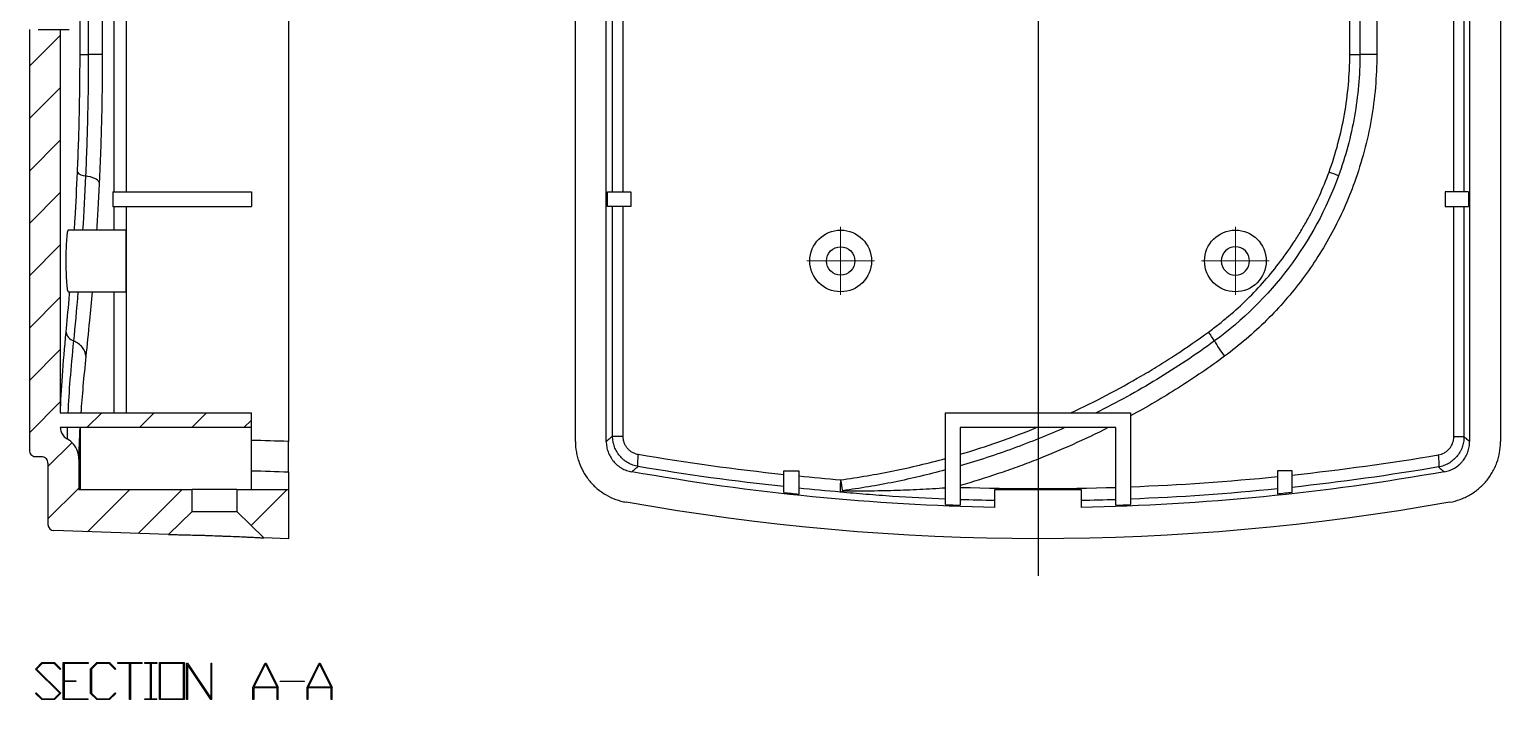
# Model space of a CAD drawing. Extents: x 452 to 708, y 47 to 255.
# Drawn here: x 586 to 705.3, y 80.9 to 135.2 of the extents above; entities that cross this region are included whole.
import ezdxf

# ---------------------------------------------------------------- set-up
doc = ezdxf.new("R2010")
doc.units = 0
doc.header["$MEASUREMENT"] = 0
doc.linetypes.add('center', pattern=[0])
doc.linetypes.add('solid', pattern=[0])
doc.layers.add('255', color=1, linetype='solid')

msp = doc.modelspace()

# ---------------------------------------------------------------- linework, layer by layer
at = {"layer": '255', "color": 1, "linetype": 'center'}
msp.add_line((667.76, 211.92), (667.76, 90.92), dxfattribs=at)
at = {"layer": '255', "color": 3, "linetype": 'solid'}
for p, q in [((607, 201.04), (607, 101.8)), ((630.26, 101.79), (630.26, 201.05)), ((632.76, 101.8), (632.76, 201.04)), ((702.75, 201.04), (702.75, 101.8)), ((705.26, 201.05), (705.26, 101.79)), ((586, 135.17), (586, 101.1)), ((586.71, 135.17), (589.22, 135.17)), ((588.5, 135.17), (588.5, 104.12)), ((590.1, 133.13), (590.77, 133.13)), ((591.9, 133.13), (590.77, 133.13)), ((693.03, 133.13), (693.85, 133.13)), ((695.22, 133.13), (693.85, 133.13)), ((592.76, 122.02), (592.76, 120.82)), ((592.76, 122.02), (604, 122.02)), ((604, 122.02), (604, 120.82)), ((632.86, 120.82), (632.86, 122.02)), ((632.86, 122.02), (634.76, 122.02)), ((634.76, 122.02), (634.76, 120.82)), ((702.65, 122.02), (700.76, 122.02)), ((700.76, 122.02), (700.76, 120.82)), ((702.65, 122.02), (702.65, 120.82)), ((592.76, 120.82), (604, 120.82)), ((634.76, 120.82), (632.86, 120.82)), ((700.76, 120.82), (702.65, 120.82)), ((593.8, 118.92), (589.14, 118.92)), ((593.8, 118.92), (593.8, 116.42)), ((593.8, 116.42), (593.8, 113.92)), ((589.14, 113.92), (593.8, 113.92)), ((588.5, 104.12), (604, 104.12)), ((604, 102.92), (604, 104.12)), ((660.26, 104.12), (675.26, 104.12)), ((660.26, 96.68), (660.26, 104.12)), ((675.26, 104.12), (675.26, 96.68)), ((604, 102.92), (588.5, 102.92)), ((590.1, 102.92), (590.1, 98.08)), ((604, 97.92), (604, 102.92)), ((674.06, 102.92), (661.46, 102.92)), ((661.46, 102.92), (661.46, 96.63)), ((674.06, 96.63), (674.06, 102.92)), ((633.27, 102.23), (634.1, 102.23)), ((702.29, 102.18), (701.46, 102.18)), ((586.5, 100.57), (587, 100.57)), ((590, 100.36), (590, 97.98)), ((587.5, 100.03), (587.5, 95.08)), ((607, 99.34), (607, 97.92)), ((647.16, 99.42), (648.36, 99.42)), ((647.16, 97.66), (647.16, 99.42)), ((648.36, 99.42), (648.36, 97.53)), ((688.36, 99.42), (687.16, 99.42)), ((687.16, 99.42), (687.16, 97.53)), ((688.36, 97.66), (688.36, 99.42)), ((590, 97.92), (599.2, 97.92)), ((599.2, 96.12), (599.2, 97.92)), ((602.8, 97.92), (599.2, 97.92)), ((602.8, 97.92), (607, 97.92)), ((602.8, 97.92), (602.8, 96.12)), ((607, 97.92), (607, 93.92)), ((664.26, 96.45), (664.26, 97.92)), ((664.26, 97.92), (671.26, 97.92)), ((671.26, 97.92), (671.26, 96.45)), ((597.27, 94.26), (599.2, 96.12)), ((599.2, 96.12), (602.8, 96.12)), ((602.8, 96.12), (605, 93.99)), ((597.27, 94.26), (587.98, 94.58)), ((607, 93.92), (605, 93.99))]:
    msp.add_line(p, q, dxfattribs=at)
at = {"layer": '255', "color": 6, "linetype": 'solid'}
for p, q in [((586, 132.19), (588.5, 134.68)), ((586, 127.95), (588.5, 130.44)), ((586, 123.7), (588.5, 126.2)), ((586, 119.46), (588.5, 121.96)), ((586, 115.22), (588.5, 117.72)), ((586, 110.98), (588.5, 113.48)), ((586, 106.74), (588.5, 109.24)), ((586, 102.5), (588.5, 105)), ((590.66, 102.92), (591.86, 104.12)), ((594.91, 102.92), (596.11, 104.12)), ((599.15, 102.92), (600.35, 104.12)), ((603.39, 102.92), (604, 103.52)), ((587.5, 99.76), (589.44, 101.7)), ((587.5, 95.52), (590, 98.02)), ((590.71, 94.49), (594.14, 97.92)), ((594.81, 94.35), (598.39, 97.92)), ((603.96, 95), (606.88, 97.92))]:
    msp.add_line(p, q, dxfattribs=at)
at = {"layer": '255', "color": 1, "linetype": 'center', "lineweight": 0, "ltscale": 2.54}
for p, q in [((651.76, 113.67), (651.76, 119.17)), ((683.76, 113.67), (683.76, 119.17)), ((649.01, 116.42), (654.51, 116.42)), ((681.01, 116.42), (686.51, 116.42))]:
    msp.add_line(p, q, dxfattribs=at)
at = {"layer": '255', "color": 1, "linetype": 'solid'}
for p, q in [((586.48, 83.36), (587, 83.89)), ((587.03, 83.82), (586.57, 83.36)), ((587, 83.89), (588.02, 83.89)), ((587.99, 83.82), (587.03, 83.82)), ((588.48, 83.34), (587.99, 83.82)), ((588.02, 83.89), (588.53, 83.39)), ((588.74, 80.89), (588.74, 83.89)), ((588.74, 83.89), (590.75, 83.89)), ((590.75, 83.82), (588.82, 83.82)), ((588.82, 83.82), (588.82, 82.41)), ((590.75, 83.89), (590.75, 83.82)), ((590.96, 83.38), (591.47, 83.89)), ((591.5, 83.82), (591.03, 83.35)), ((591.47, 83.89), (592.49, 83.89)), ((592.46, 83.82), (591.5, 83.82)), ((592.95, 83.34), (592.46, 83.82)), ((592.49, 83.89), (593, 83.39)), ((593.16, 83.82), (593.16, 83.89)), ((593.16, 83.89), (595.14, 83.89)), ((594.11, 83.82), (593.16, 83.82)), ((594.11, 80.89), (594.11, 83.82)), ((595.14, 83.82), (594.19, 83.82)), ((594.19, 83.82), (594.19, 80.89)), ((595.14, 83.82), (595.14, 83.89)), ((595.34, 83.82), (595.34, 83.89)), ((595.34, 83.89), (596.32, 83.89)), ((595.8, 83.82), (595.34, 83.82)), ((595.8, 80.95), (595.8, 83.82)), ((596.32, 83.82), (595.86, 83.82)), ((595.86, 83.82), (595.86, 80.95)), ((596.32, 83.89), (596.32, 83.82)), ((596.53, 80.89), (596.53, 83.89)), ((596.53, 83.89), (598.57, 83.89)), ((598.5, 83.82), (596.6, 83.82)), ((596.6, 83.82), (596.6, 80.92)), ((598.5, 80.92), (598.5, 83.82)), ((598.57, 80.89), (598.57, 83.89)), ((598.74, 83.83), (598.82, 83.85)), ((598.74, 80.89), (598.74, 83.83)), ((598.82, 83.85), (600.72, 80.99)), ((600.71, 80.89), (598.82, 83.74)), ((598.82, 83.74), (598.82, 80.89)), ((600.72, 80.99), (600.72, 83.85)), ((600.72, 83.85), (600.79, 83.85)), ((600.79, 80.89), (600.79, 83.85)), ((604.11, 81.89), (605.1, 83.85)), ((605.14, 83.78), (604.2, 81.9)), ((605.1, 83.85), (605.18, 83.85)), ((606.07, 81.9), (605.14, 83.78)), ((605.18, 83.85), (606.16, 81.89)), ((608.5, 81.89), (609.48, 83.85)), ((609.52, 83.78), (608.59, 81.9)), ((609.48, 83.85), (609.56, 83.85)), ((610.46, 81.9), (609.52, 83.78)), ((609.56, 83.85), (610.55, 81.89)), ((588.45, 81.41), (586.48, 83.36)), ((588.54, 81.41), (586.57, 83.36)), ((588.53, 83.39), (588.48, 83.34)), ((588.82, 82.41), (589.77, 82.41)), ((589.77, 82.36), (588.82, 82.36)), ((588.82, 82.36), (588.82, 80.95)), ((589.77, 82.41), (589.77, 82.36)), ((590.96, 81.39), (590.96, 83.38)), ((591.03, 83.35), (591.03, 81.42)), ((593, 83.39), (592.95, 83.34)), ((606.32, 82.35), (606.32, 82.39)), ((606.32, 82.39), (608.29, 82.39)), ((608.29, 82.35), (606.32, 82.35)), ((608.29, 82.35), (608.29, 82.39)), ((586.49, 81.38), (586.55, 81.43)), ((587, 80.89), (586.49, 81.38)), ((586.55, 81.43), (587.03, 80.95)), ((587.99, 80.95), (588.45, 81.41)), ((588.54, 81.41), (588.02, 80.89)), ((591.47, 80.89), (590.96, 81.39)), ((591.03, 81.42), (591.5, 80.95)), ((592.46, 80.95), (592.95, 81.43)), ((593, 81.38), (592.49, 80.89)), ((593, 81.38), (592.95, 81.43)), ((604.11, 80.89), (604.11, 81.89)), ((606.09, 81.85), (604.19, 81.85)), ((604.19, 81.85), (604.19, 80.89)), ((606.07, 81.9), (604.2, 81.9)), ((606.09, 80.89), (606.09, 81.85)), ((606.16, 80.89), (606.16, 81.89)), ((608.5, 80.89), (608.5, 81.89)), ((610.47, 81.85), (608.57, 81.85)), ((608.57, 81.85), (608.57, 80.89)), ((610.46, 81.9), (608.59, 81.9)), ((610.47, 80.89), (610.47, 81.85)), ((610.55, 80.89), (610.55, 81.89)), ((588.02, 80.89), (587, 80.89)), ((587.03, 80.95), (587.99, 80.95)), ((590.75, 80.89), (588.74, 80.89)), ((588.82, 80.95), (590.75, 80.95)), ((590.75, 80.89), (590.75, 80.95)), ((592.49, 80.89), (591.47, 80.89)), ((591.5, 80.95), (592.46, 80.95)), ((594.19, 80.89), (594.11, 80.89)), ((595.34, 80.89), (595.34, 80.95)), ((595.34, 80.95), (595.8, 80.95)), ((596.32, 80.89), (595.34, 80.89)), ((595.86, 80.95), (596.32, 80.95)), ((596.32, 80.89), (596.32, 80.95)), ((598.57, 80.89), (596.53, 80.89)), ((598.5, 80.92), (596.6, 80.92)), ((598.82, 80.89), (598.74, 80.89)), ((600.79, 80.89), (600.71, 80.89)), ((604.19, 80.89), (604.11, 80.89)), ((606.16, 80.89), (606.09, 80.89)), ((608.57, 80.89), (608.5, 80.89)), ((610.55, 80.89), (610.47, 80.89))]:
    msp.add_line(p, q, dxfattribs=at)
at = {"layer": '255', "color": 3, "linetype": 'solid'}
for centre, radius in [((651.76, 116.42), 2.5), ((683.76, 116.42), 2.5), ((651.76, 116.42), 1.15)]:
    msp.add_circle(centre, radius, dxfattribs=at)
at = {"layer": '255', "color": 3, "linetype": 'solid', "extrusion": (0, 0, -1)}
msp.add_circle((-683.76, 116.42), 1.15, dxfattribs=at)
for radius, start, end in [(187.49, 271.0696, 280.1182), (187.49, 259.8818, 268.9304), (190, 259.881, 280.119), (187.39, 263.6886, 264.0576)]:
    msp.add_arc((-667.76, 283.92), radius, start, end, dxfattribs=at)
at = {"layer": '255', "color": 3, "linetype": 'solid'}
for centre, radius, start, end in [((591, 97.98), 1, 180, 183.4856), ((667.76, 283.92), 187.39, 263.6886, 264.0576), ((667.76, 283.92), 187.39, 267.7062, 268.0734), ((667.76, 283.92), 187.39, 271.9266, 272.2938), ((588, 95.08), 0.5, 180, 268)]:
    msp.add_arc(centre, radius, start, end, dxfattribs=at)
for points, knots in [([(693.03, 133.13), (693.03, 134.93), (693.03, 136.73), (693.03, 138.54), (693.03, 145.75), (693.03, 152.96), (693.03, 160.18), (693.03, 174.5), (693.03, 188.83), (693.03, 203.15)], [0, 0, 0, 0, 0.077261, 0.077261, 0.077261, 0.386304, 0.386304, 0.386304, 1, 1, 1, 1]), ([(693.85, 203.15), (693.85, 202.31), (693.85, 201.47), (693.85, 200.62), (693.85, 196.09), (693.85, 191.56), (693.85, 187.02), (693.85, 169.06), (693.85, 151.09), (693.85, 133.13)], [0, 0, 0, 0, 0.036164, 0.036164, 0.036164, 0.23037, 0.23037, 0.23037, 1, 1, 1, 1]), ([(695.22, 202.91), (695.22, 202.09), (695.22, 201.28), (695.22, 200.46), (695.22, 195.93), (695.22, 191.4), (695.22, 186.86), (695.22, 168.95), (695.22, 151.04), (695.22, 133.13)], [0, 0, 0, 0, 0.035022, 0.035022, 0.035022, 0.229917, 0.229917, 0.229917, 1, 1, 1, 1]), ([(634.1, 180.82), (634.1, 173.42), (634.1, 166.02), (634.1, 158.61), (634.1, 146.42), (634.1, 134.22), (634.1, 122.02)], [0, 0, 0, 0, 0.377677, 0.377677, 0.377677, 1, 1, 1, 1]), ([(701.46, 122.02), (701.46, 129.41), (701.46, 136.8), (701.46, 144.18), (701.46, 156.4), (701.46, 168.61), (701.46, 180.82)], [0, 0, 0, 0, 0.376914, 0.376914, 0.376914, 1, 1, 1, 1]), ([(592.88, 122.02), (592.88, 129.41), (592.88, 136.8), (592.88, 144.18), (592.88, 155.43), (592.88, 166.67), (592.88, 177.92)], [0, 0, 0, 0, 0.396472, 0.396472, 0.396472, 1, 1, 1, 1]), ([(590.1, 133.13), (590.1, 134.93), (590.1, 136.73), (590.1, 138.54), (590.1, 145.75), (590.1, 152.96), (590.1, 160.18), (590.1, 164.26), (590.1, 168.34), (590.1, 172.42)], [0, 0, 0, 0, 0.137693, 0.137693, 0.137693, 0.688465, 0.688465, 0.688465, 1, 1, 1, 1]), ([(589.89, 123.61), (589.96, 125.14), (590.01, 126.7), (590.08, 129.89), (590.1, 131.5), (590.1, 133.13)], [0, 0, 0, 0, 0.5, 0.5, 1, 1, 1, 1]), ([(590.77, 133.13), (590.77, 131.45), (590.75, 129.79), (590.67, 126.49), (590.62, 124.88), (590.55, 123.31)], [0, 0, 0, 0, 0.5, 0.5, 1, 1, 1, 1]), ([(591.9, 133.13), (591.9, 131.35), (591.88, 129.6), (591.8, 126.15), (591.74, 124.45), (591.66, 122.78)], [0, 0, 0, 0, 0.5, 0.5, 1, 1, 1, 1]), ([(691.35, 123.61), (691.9, 125.14), (692.32, 126.7), (692.88, 129.89), (693.03, 131.5), (693.03, 133.13)], [0, 0, 0, 0, 0.5, 0.5, 1, 1, 1, 1]), ([(693.85, 133.13), (693.85, 131.45), (693.7, 129.79), (693.12, 126.49), (692.69, 124.88), (692.12, 123.31)], [0, 0, 0, 0, 0.5, 0.5, 1, 1, 1, 1]), ([(695.22, 133.13), (695.22, 131.35), (695.07, 129.6), (694.46, 126.15), (694.01, 124.45), (693.41, 122.78)], [0, 0, 0, 0, 0.5, 0.5, 1, 1, 1, 1]), ([(589.64, 118.92), (589.66, 119.22), (589.68, 119.54), (589.77, 121.06), (589.84, 122.32), (589.89, 123.61)], [0, 0, 0, 0, 0.207057, 0.207057, 1, 1, 1, 1]), ([(591.66, 122.78), (591.61, 122.93), (591.45, 123.02), (591.07, 123.2), (590.81, 123.26), (590.55, 123.31)], [0, 0, 0, 0, 0.464254, 0.464254, 1.257175, 1.257175, 1.257175, 1.257175]), ([(681.58, 110.66), (681.86, 110.86), (682.13, 111.07), (682.67, 111.5), (682.94, 111.72), (683.73, 112.38), (684.24, 112.85), (685.7, 114.28), (686.59, 115.3), (687.83, 116.94), (688.22, 117.5), (688.78, 118.36), (688.96, 118.66), (689.31, 119.25), (689.48, 119.55), (690.31, 121.06), (690.87, 122.32), (691.35, 123.61)], [0, 0, 0, 0, 0.0625, 0.0625, 0.125, 0.125, 0.25, 0.25, 0.5, 0.5, 0.625, 0.625, 0.6875, 0.6875, 0.75, 0.75, 1, 1, 1, 1]), ([(692.12, 123.31), (691.14, 120.63), (689.78, 118.11), (686.36, 113.58), (684.36, 111.61), (682.06, 109.94)], [0, 0, 0, 0, 0.5, 0.5, 1, 1, 1, 1]), ([(591.66, 122.78), (591.63, 122.08), (591.59, 121.39), (591.52, 120.1), (591.48, 119.5), (591.44, 118.91)], [0, 0, 0, 0, 0.528821, 0.528821, 1, 1, 1, 1]), ([(693.41, 122.78), (693.16, 122.08), (692.88, 121.39), (692.27, 120.02), (691.93, 119.35), (690.87, 117.38), (690.08, 116.14), (688.31, 113.78), (687.34, 112.66), (685.22, 110.56), (684.09, 109.59), (682.88, 108.7)], [0, 0, 0, 0, 0.125, 0.125, 0.25, 0.25, 0.5, 0.5, 0.75, 0.75, 1, 1, 1, 1]), ([(701.46, 102.18), (701.46, 102.85), (701.46, 103.52), (701.46, 104.18), (701.46, 106.85), (701.46, 109.52), (701.46, 112.18), (701.46, 115.06), (701.46, 117.94), (701.46, 120.82)], [0, 0, 0, 0, 0.107311, 0.107311, 0.107311, 0.536554, 0.536554, 0.536554, 1, 1, 1, 1]), ([(589.14, 118.92), (589.11, 118.92), (589.09, 118.86), (589.04, 118.61), (589.02, 118.42), (588.99, 117.96), (588.97, 117.68), (588.96, 117.23), (588.96, 117.07), (588.95, 116.75), (588.95, 116.58), (588.95, 116.09), (588.96, 115.76), (588.97, 115.16), (588.99, 114.88), (589.02, 114.42), (589.04, 114.24), (589.09, 113.99), (589.11, 113.92), (589.13, 113.92), (589.14, 113.92), (589.14, 113.92)], [0, 0, 0, 0, 0.124759, 0.124759, 0.249766, 0.249766, 0.374774, 0.374774, 0.437278, 0.437278, 0.499782, 0.499782, 0.62479, 0.62479, 0.749798, 0.749798, 0.874806, 0.874806, 0.999814, 0.999814, 1, 1, 1, 1]), ([(588.97, 110.66), (589.05, 111.47), (589.13, 112.37), (589.23, 113.51), (589.25, 113.71), (589.27, 113.9)], [0, 0, 0, 0, 0.833898, 0.833898, 1, 1, 1, 1]), ([(591.07, 113.91), (591, 113.11), (590.93, 112.34), (590.76, 110.56), (590.67, 109.59), (590.57, 108.7)], [0, 0, 0, 0, 0.410985, 0.410985, 1, 1, 1, 1]), ([(592.88, 104.12), (592.88, 104.14), (592.88, 104.16), (592.88, 104.18), (592.88, 106.85), (592.88, 109.52), (592.88, 112.18), (592.88, 112.76), (592.88, 113.34), (592.88, 113.92)], [0, 0, 0, 0, 0.006356, 0.006356, 0.006356, 0.822724, 0.822724, 0.822724, 1, 1, 1, 1]), ([(588.51, 104.12), (588.54, 105.02), (588.59, 106.02), (588.75, 108.2), (588.85, 109.39), (588.97, 110.66)], [0, 0, 0, 0, 0.5, 0.5, 1, 1, 1, 1]), ([(589.57, 109.94), (589.46, 108.83), (589.36, 107.79), (589.21, 105.85), (589.15, 104.95), (589.11, 104.12)], [0, 0, 0, 0, 0.5, 0.5, 1, 1, 1, 1]), ([(590.57, 108.7), (590.56, 108.96), (590.45, 109.22), (590.1, 109.65), (589.84, 109.83), (589.57, 109.94)], [0, 0, 0, 0, 0.769805, 0.769805, 1.657032, 1.657032, 1.657032, 1.657032]), ([(670.41, 104.12), (672.37, 105.02), (674.28, 106.02), (676.62, 107.39), (677.08, 107.66), (678, 108.23), (678.46, 108.52), (679.81, 109.41), (680.7, 110.02), (681.58, 110.66)], [0, 0, 0, 0, 0.5, 0.5, 0.625, 0.625, 0.75, 0.75, 1, 1, 1, 1]), ([(682.06, 109.94), (681.31, 109.38), (680.54, 108.85), (678.98, 107.81), (678.19, 107.31), (675.79, 105.85), (674.15, 104.95), (672.48, 104.12)], [0, 0, 0, 0, 0.25, 0.25, 0.5, 0.5, 1, 1, 1, 1]), ([(682.88, 108.7), (681.67, 107.81), (680.42, 106.96), (678.51, 105.75), (677.87, 105.36), (676.57, 104.6), (675.92, 104.22), (675.26, 103.87)], [0, 0, 0, 0, 0.5, 0.5, 0.75, 0.75, 1, 1, 1, 1]), ([(588.5, 102.92), (588.5, 102.81), (588.52, 102.7), (588.56, 102.59), (588.6, 102.47), (588.67, 102.35), (588.75, 102.25), (588.83, 102.15), (588.94, 102.06), (589.05, 102)], [0, 0, 0, 0, 0.301293, 0.301293, 0.301293, 0.646482, 0.646482, 0.646482, 1, 1, 1, 1]), ([(669.93, 102.92), (669.24, 102.62), (668.55, 102.32), (667.15, 101.76), (666.45, 101.49), (664.33, 100.71), (662.9, 100.24), (661.46, 99.83)], [0, 0, 0, 0, 0.25, 0.25, 0.5, 0.5, 1, 1, 1, 1]), ([(673.45, 102.92), (671.54, 101.95), (669.58, 101.08), (667.08, 100.1), (666.57, 99.91), (665.56, 99.54), (665.05, 99.36), (663.52, 98.85), (662.49, 98.53), (661.46, 98.23)], [0, 0, 0, 0, 0.5, 0.5, 0.625, 0.625, 0.75, 0.75, 1, 1, 1, 1]), ([(590, 100.36), (590, 100.58), (589.96, 100.8), (589.89, 101), (589.82, 101.21), (589.71, 101.41), (589.57, 101.57), (589.44, 101.74), (589.28, 101.88), (589.09, 101.98), (589.08, 101.99), (589.07, 101.99), (589.05, 102)], [0, 0, 0, 0, 0.329179, 0.329179, 0.329179, 0.659055, 0.659055, 0.659055, 0.976724, 0.976724, 0.976724, 1, 1, 1, 1]), ([(607, 99.34), (607, 99.39), (607, 99.49), (607, 99.78), (607, 99.97), (607, 100.64), (607, 101.21), (607, 101.8)], [0, 0, 0, 0, 0.25, 0.25, 0.5, 0.5, 1, 1, 1, 1]), ([(630.26, 101.79), (630.26, 101.5), (630.28, 101.21), (630.36, 100.79), (630.39, 100.65), (630.46, 100.36), (630.51, 100.23), (630.66, 99.81), (630.78, 99.55), (630.99, 99.18), (631.07, 99.05), (631.24, 98.82), (631.33, 98.7), (631.61, 98.36), (631.81, 98.16), (632.14, 97.88), (632.26, 97.79), (632.5, 97.62), (632.62, 97.54), (633, 97.33), (633.26, 97.2), (633.67, 97.05), (633.81, 97.01), (634.09, 96.93), (634.23, 96.9), (634.37, 96.88)], [0, 0, 0, 0, 0.125, 0.125, 0.1875, 0.1875, 0.25, 0.25, 0.375, 0.375, 0.4375, 0.4375, 0.5, 0.5, 0.625, 0.625, 0.6875, 0.6875, 0.75, 0.75, 0.875, 0.875, 0.9375, 0.9375, 1, 1, 1, 1]), ([(633.27, 102.23), (633.2, 102.17), (633.13, 102.11), (633.06, 102.05), (632.96, 101.96), (632.86, 101.88), (632.76, 101.8)], [0, 0, 0, 0, 0.414842, 0.414842, 0.414842, 1, 1, 1, 1]), ([(632.76, 101.8), (632.76, 101.65), (632.77, 101.51), (632.82, 101.22), (632.86, 101.08), (632.96, 100.81), (633.02, 100.68), (633.13, 100.49), (633.17, 100.43), (633.25, 100.31), (633.29, 100.25), (633.43, 100.08), (633.54, 99.98), (633.7, 99.84), (633.76, 99.8), (633.88, 99.71), (633.94, 99.67), (634.13, 99.56), (634.26, 99.5), (634.53, 99.4), (634.67, 99.36), (634.82, 99.34)], [0, 0, 0, 0, 0.125, 0.125, 0.25, 0.25, 0.375, 0.375, 0.4375, 0.4375, 0.5, 0.5, 0.625, 0.625, 0.6875, 0.6875, 0.75, 0.75, 0.875, 0.875, 1, 1, 1, 1]), ([(635.34, 99.77), (635.2, 99.8), (635.06, 99.84), (634.78, 99.93), (634.65, 99.99), (634.46, 100.1), (634.4, 100.14), (634.28, 100.22), (634.22, 100.27), (634.06, 100.41), (633.95, 100.51), (633.81, 100.68), (633.77, 100.73), (633.68, 100.85), (633.64, 100.91), (633.54, 101.1), (633.47, 101.23), (633.4, 101.44), (633.38, 101.51), (633.34, 101.65), (633.32, 101.72), (633.28, 101.94), (633.27, 102.08), (633.27, 102.23)], [0, 0, 0, 0, 0.125, 0.125, 0.25, 0.25, 0.3125, 0.3125, 0.375, 0.375, 0.5, 0.5, 0.5625, 0.5625, 0.625, 0.625, 0.75, 0.75, 0.8125, 0.8125, 0.875, 0.875, 1, 1, 1, 1]), ([(634.1, 102.23), (634.1, 102.14), (634.11, 102.05), (634.14, 101.88), (634.16, 101.79), (634.23, 101.63), (634.26, 101.55), (634.35, 101.4), (634.4, 101.33), (634.52, 101.19), (634.58, 101.13), (634.72, 101.02), (634.79, 100.97), (634.94, 100.89), (635.02, 100.85), (635.18, 100.79), (635.27, 100.77), (635.35, 100.76)], [0, 0, 0, 0, 0.125, 0.125, 0.25, 0.25, 0.375, 0.375, 0.5, 0.5, 0.625, 0.625, 0.75, 0.75, 0.875, 0.875, 1, 1, 1, 1]), ([(700.21, 100.71), (700.39, 100.74), (700.55, 100.8), (700.78, 100.93), (700.85, 100.98), (700.98, 101.09), (701.05, 101.15), (701.16, 101.28), (701.21, 101.35), (701.3, 101.5), (701.34, 101.58), (701.4, 101.75), (701.43, 101.83), (701.46, 102.01), (701.46, 102.09), (701.46, 102.18)], [0, 0, 0, 0, 0.25, 0.25, 0.375, 0.375, 0.5, 0.5, 0.625, 0.625, 0.75, 0.75, 0.875, 0.875, 1, 1, 1, 1]), ([(702.29, 102.18), (702.29, 102.04), (702.28, 101.89), (702.23, 101.6), (702.19, 101.46), (702.12, 101.26), (702.09, 101.19), (702.03, 101.06), (701.99, 100.99), (701.88, 100.81), (701.8, 100.69), (701.61, 100.46), (701.51, 100.36), (701.28, 100.18), (701.17, 100.09), (700.91, 99.95), (700.78, 99.89), (700.51, 99.79), (700.37, 99.75), (700.22, 99.73)], [0, 0, 0, 0, 0.125, 0.125, 0.25, 0.25, 0.3125, 0.3125, 0.375, 0.375, 0.5, 0.5, 0.625, 0.625, 0.75, 0.75, 0.875, 0.875, 1, 1, 1, 1]), ([(700.69, 99.34), (700.84, 99.36), (700.98, 99.4), (701.25, 99.5), (701.38, 99.56), (701.64, 99.71), (701.75, 99.79), (701.92, 99.93), (701.97, 99.98), (702.08, 100.08), (702.12, 100.14), (702.27, 100.3), (702.35, 100.42), (702.46, 100.61), (702.49, 100.68), (702.55, 100.81), (702.58, 100.88), (702.65, 101.08), (702.69, 101.22), (702.74, 101.51), (702.75, 101.65), (702.75, 101.8)], [0, 0, 0, 0, 0.125, 0.125, 0.25, 0.25, 0.375, 0.375, 0.4375, 0.4375, 0.5, 0.5, 0.625, 0.625, 0.6875, 0.6875, 0.75, 0.75, 0.875, 0.875, 1, 1, 1, 1]), ([(701.14, 96.88), (701.43, 96.93), (701.7, 97), (702.11, 97.15), (702.25, 97.21), (702.51, 97.33), (702.64, 97.4), (703.02, 97.62), (703.25, 97.78), (703.59, 98.06), (703.69, 98.16), (703.9, 98.37), (704, 98.47), (704.28, 98.81), (704.44, 99.05), (704.66, 99.42), (704.73, 99.55), (704.85, 99.81), (704.91, 99.95), (705.05, 100.36), (705.13, 100.64), (705.2, 101.07), (705.22, 101.21), (705.25, 101.5), (705.26, 101.65), (705.26, 101.79)], [0, 0, 0, 0, 0.125, 0.125, 0.1875, 0.1875, 0.25, 0.25, 0.375, 0.375, 0.4375, 0.4375, 0.5, 0.5, 0.625, 0.625, 0.6875, 0.6875, 0.75, 0.75, 0.875, 0.875, 0.9375, 0.9375, 1, 1, 1, 1]), ([(702.75, 101.8), (702.66, 101.87), (702.57, 101.95), (702.48, 102.03), (702.42, 102.08), (702.36, 102.13), (702.29, 102.18)], [0, 0, 0, 0, 0.594884, 0.594884, 0.594884, 1, 1, 1, 1]), ([(586, 101.1), (586, 101.04), (586.01, 100.97), (586.03, 100.91), (586.05, 100.85), (586.08, 100.8), (586.12, 100.75), (586.16, 100.7), (586.21, 100.66), (586.26, 100.63), (586.31, 100.6), (586.37, 100.58), (586.42, 100.57), (586.45, 100.57), (586.47, 100.57), (586.5, 100.57)], [0, 0, 0, 0, 0.235675, 0.235675, 0.235675, 0.471883, 0.471883, 0.471883, 0.698907, 0.698907, 0.698907, 0.909619, 0.909619, 0.909619, 1, 1, 1, 1]), ([(587.5, 100.03), (587.5, 100.09), (587.49, 100.16), (587.47, 100.22), (587.44, 100.28), (587.41, 100.33), (587.37, 100.38), (587.33, 100.43), (587.29, 100.47), (587.23, 100.5), (587.18, 100.53), (587.13, 100.55), (587.07, 100.56), (587.05, 100.56), (587.02, 100.57), (587, 100.57)], [0, 0, 0, 0, 0.235332, 0.235332, 0.235332, 0.471168, 0.471168, 0.471168, 0.698248, 0.698248, 0.698248, 0.909161, 0.909161, 0.909161, 1, 1, 1, 1]), ([(635.35, 100.76), (635.32, 100.53), (635.29, 100.31), (635.29, 99.98), (635.25, 99.81), (635.34, 99.77)], [0, 0, 0, 0, 0.6780445, 0.6780445, 0.9927938, 0.9927938, 0.9927938, 0.9927938]), ([(651.76, 98.69), (653.19, 98.89), (654.61, 99.13), (656.74, 99.56), (657.45, 99.72), (658.86, 100.05), (659.56, 100.23), (660.26, 100.42)], [0, 0, 0, 0, 0.5, 0.5, 0.75, 0.75, 1, 1, 1, 1]), ([(700.22, 99.73), (700.32, 99.77), (700.28, 99.93), (700.28, 100.26), (700.25, 100.49), (700.21, 100.71)], [0, 0, 0, 0, 0.3149785, 0.3149785, 0.9928848, 0.9928848, 0.9928848, 0.9928848]), ([(634.82, 99.34), (634.88, 99.39), (634.93, 99.43), (634.99, 99.48), (635.11, 99.58), (635.23, 99.68), (635.34, 99.77)], [0, 0, 0, 0, 0.33504, 0.33504, 0.33504, 1, 1, 1, 1]), ([(660.26, 99.49), (659.57, 99.31), (658.88, 99.13), (657.5, 98.81), (656.81, 98.65), (654.72, 98.23), (653.32, 98), (651.92, 97.81)], [0, 0, 0, 0, 0.25, 0.25, 0.5, 0.5, 1, 1, 1, 1]), ([(700.22, 99.73), (700.27, 99.69), (700.32, 99.65), (700.37, 99.61), (700.47, 99.52), (700.58, 99.43), (700.69, 99.34)], [0, 0, 0, 0, 0.301908, 0.301908, 0.301908, 1, 1, 1, 1]), ([(651.76, 98.69), (651.74, 98.47), (651.72, 98.24), (651.72, 97.93), (651.72, 97.86), (651.73, 97.76), (651.73, 97.74), (651.74, 97.71), (651.74, 97.7), (651.75, 97.7)], [0, 0, 0, 0, 0.688915, 0.688915, 0.914403, 0.914403, 0.973936, 0.973936, 1.000474, 1.000474, 1.000474, 1.000474]), ([(651.92, 97.81), (652.09, 97.8), (652.26, 97.8), (652.61, 97.8), (652.78, 97.8), (653.3, 97.8), (653.64, 97.8), (654.69, 97.81), (655.38, 97.82), (656.78, 97.87), (657.47, 97.89), (658.86, 97.96), (659.56, 98), (660.26, 98.05)], [0, 0, 0, 0, 0.0625, 0.0625, 0.125, 0.125, 0.25, 0.25, 0.5, 0.5, 0.75, 0.75, 1, 1, 1, 1]), ([(660.26, 97.13), (658.82, 97.18), (657.39, 97.26), (655.24, 97.4), (654.53, 97.46), (653.48, 97.54), (653.13, 97.57), (652.43, 97.63), (652.09, 97.66), (651.75, 97.7)], [0, 0, 0, 0, 0.5, 0.5, 0.75, 0.75, 0.875, 0.875, 1, 1, 1, 1]), ([(597.27, 94.26), (597.27, 94.26), (597.29, 94.26), (597.35, 94.26), (597.37, 94.26), (597.44, 94.26), (597.48, 94.26), (597.62, 94.25), (597.73, 94.25), (597.93, 94.25), (598.01, 94.25), (598.16, 94.24), (598.33, 94.24), (598.51, 94.24), (598.7, 94.23), (598.8, 94.23), (599.11, 94.22), (599.33, 94.22), (599.68, 94.21), (599.79, 94.21), (600.04, 94.2), (600.16, 94.2), (600.52, 94.18), (600.77, 94.18), (601.15, 94.16), (601.28, 94.16), (601.53, 94.15), (601.65, 94.14), (602.02, 94.13), (602.27, 94.12), (602.74, 94.1), (602.97, 94.09), (603.29, 94.08), (603.39, 94.07), (603.59, 94.06), (603.69, 94.06), (603.97, 94.04), (604.13, 94.04), (604.28, 94.03)], [0, 0, 0, 0, 0.066396, 0.066396, 0.105296, 0.105296, 0.144196, 0.144196, 0.221997, 0.221997, 0.260897, 0.260897, 0.299797, 0.338697, 0.338697, 0.377597, 0.377597, 0.455398, 0.455398, 0.494298, 0.494298, 0.533198, 0.533198, 0.610998, 0.610998, 0.649899, 0.649899, 0.688799, 0.688799, 0.766599, 0.766599, 0.844399, 0.844399, 0.8833, 0.8833, 0.9222, 0.9222, 1, 1, 1, 1]), ([(604.28, 94.03), (604.43, 94.02), (604.56, 94.01), (604.71, 94.01), (604.76, 94), (604.84, 94), (604.88, 94), (604.96, 93.99), (604.99, 93.99), (605, 93.99), (605, 93.99), (605.01, 93.99)], [0, 0, 0, 0, 0.318292, 0.318292, 0.477438, 0.477438, 0.636584, 0.636584, 0.954877, 0.954877, 1, 1, 1, 1])]:
    msp.add_open_spline(points, degree=3, knots=knots, dxfattribs=at)
for points in [[(593.83, 180.82), (593.83, 161.22), (593.83, 141.62), (593.83, 122.02)], [(633.27, 122.02), (633.27, 141.62), (633.27, 161.22), (633.27, 180.82)], [(702.29, 180.82), (702.29, 161.22), (702.29, 141.62), (702.29, 122.02)], [(591.9, 177.92), (591.9, 162.99), (591.9, 148.06), (591.9, 133.13)], [(590.77, 172.42), (590.77, 159.32), (590.77, 146.22), (590.77, 133.13)], [(589.89, 123.61), (589.97, 123.38), (590.31, 123.34), (590.55, 123.31)], [(590.55, 123.31), (590.48, 121.78), (590.4, 120.31), (590.31, 118.91)], [(692.12, 123.31), (691.87, 123.43), (691.61, 123.52), (691.35, 123.61)], [(693.46, 122.92), (693.46, 122.92), (693.46, 122.92), (693.46, 122.92)], [(592.88, 118.92), (592.88, 119.55), (592.88, 120.19), (592.88, 120.82)], [(593.83, 120.82), (593.83, 115.25), (593.83, 109.69), (593.83, 104.12)], [(633.27, 102.23), (633.27, 108.43), (633.27, 114.62), (633.27, 120.82)], [(634.1, 120.82), (634.1, 114.62), (634.1, 108.43), (634.1, 102.23)], [(702.29, 120.82), (702.29, 114.61), (702.29, 108.4), (702.29, 102.18)], [(589.93, 113.91), (589.81, 112.44), (589.68, 111.11), (589.57, 109.94)], [(588.97, 110.66), (588.99, 110.35), (589.28, 110.05), (589.57, 109.94)], [(682.06, 109.94), (681.92, 110.19), (681.75, 110.42), (681.58, 110.66)], [(682.06, 109.94), (682.3, 109.5), (682.59, 109.1), (682.88, 108.7)], [(590.57, 108.7), (590.4, 107.02), (590.26, 105.48), (590.16, 104.11)], [(589.06, 102.92), (589.06, 102.6), (589.05, 102.3), (589.05, 102)], [(590.08, 102.92), (590.03, 101.98), (590, 101.13), (590, 100.36)], [(661.46, 100.76), (663.55, 101.38), (665.61, 102.1), (667.64, 102.92)], [(607, 101.8), (606, 101.83), (605, 101.86), (604, 101.88)], [(635.35, 100.76), (639.26, 100.1), (643.19, 99.55), (647.16, 99.13)], [(688.36, 99.08), (692.32, 99.5), (696.28, 100.05), (700.21, 100.71)], [(604, 99.43), (605, 99.4), (606, 99.37), (607, 99.34)], [(647.16, 98.14), (643.19, 98.56), (639.25, 99.11), (635.34, 99.77)], [(648.36, 99.01), (649.49, 98.89), (650.62, 98.79), (651.76, 98.69)], [(700.22, 99.73), (696.28, 99.06), (692.33, 98.51), (688.36, 98.08)], [(590, 97.98), (590, 97.98), (590.03, 98.02), (590.1, 98.08)], [(590.1, 98.08), (590.1, 98.03), (590.1, 97.97), (590.11, 97.92)], [(651.75, 97.7), (650.62, 97.79), (649.48, 97.9), (648.36, 98.01)], [(651.75, 97.7), (651.82, 97.7), (651.88, 97.75), (651.92, 97.81)], [(651.76, 98.69), (651.8, 98.4), (651.83, 98.09), (651.92, 97.81)], [(661.46, 98.08), (665.67, 97.95), (669.87, 97.95), (674.06, 98.08)], [(675.26, 98.13), (679.24, 98.28), (683.2, 98.56), (687.16, 98.95)], [(687.16, 97.96), (683.2, 97.56), (679.24, 97.28), (675.26, 97.13)], [(664.26, 97.01), (663.32, 97.03), (662.39, 97.05), (661.46, 97.08)], [(674.06, 97.08), (673.12, 97.05), (672.19, 97.03), (671.26, 97.01)]]:
    msp.add_open_spline(points, degree=3, dxfattribs=at)

doc.saveas('drawing.dxf')
